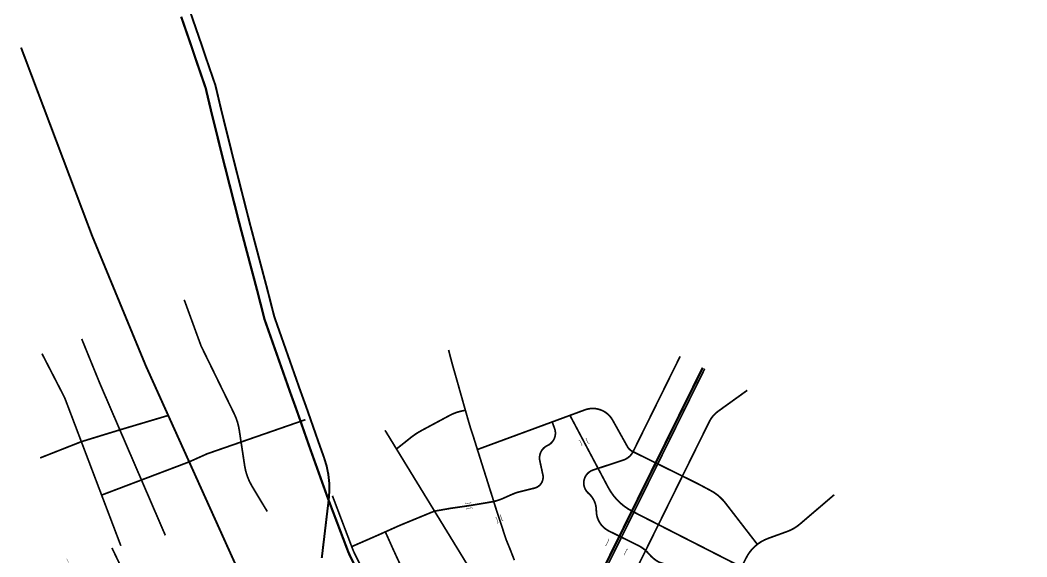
# Model space of a CAD drawing. Header units: metres. Extents: x 562939 to 576321, y 2060910 to 2084323.
# Drawn here: x 567469 to 576321, y 2069528 to 2074247 of the extents above; entities that cross this region are included whole.
import ezdxf

# ---------------------------------------------------------------- set-up
doc = ezdxf.new("R2010")
doc.units = ezdxf.units.M
doc.header["$MEASUREMENT"] = 0
for name, color, linetype, lineweight in [('_bridge', 7, 'CONTINUOUS', 30), ('Duong', 30, 'CONTINUOUS', 0), ('Tuyen TN', 5, 'CONTINUOUS', 20)]:
    doc.layers.add(name, color=color, linetype=linetype, lineweight=lineweight)
doc.layers.add('ViaHeS', color=32, linetype='CONTINUOUS')

# ---------------------------------------------------------------- blocks, each defined once
blk = doc.blocks.new('A$C685C5190')
at = {"layer": '_bridge', "const_width": 4}
for points in [[(572375.9, 2070548.2), (572385.7, 2070546.2), (572404.9, 2070510), (572403.2, 2070500.2)], [(572443.7, 2070570.9), (572439.8, 2070561.7), (572458.9, 2070525.5), (572468.6, 2070523)], [(571430.1, 2070006.9), (571424.3, 2069998.7), (571421.8, 2069998.3), (571384.6, 2069992.9), (571376.6, 2069998.9)], [(571444.1, 2069950.3), (571436, 2069956.1), (571428.6, 2069954.8), (571392.9, 2069949.7), (571386.9, 2069941.7)], [(571662.3, 2069816.6), (571666.8, 2069825.5), (571652.9, 2069867), (571644, 2069871.5)], [(571711.9, 2069839), (571703, 2069843.4), (571688.1, 2069888.1), (571692.5, 2069897.1)], [(572606.2, 2069621), (572615.7, 2069624.2), (572640.1, 2069673.6), (572636.9, 2069683.1)], [(572781.4, 2069537.2), (572778.2, 2069546.7), (572799.6, 2069590.2), (572809.1, 2069593.4)]]:
    blk.add_lwpolyline(points, dxfattribs=at)
at = {"layer": 'Duong', "color": 158, "flags": 128}
for points, const_width in [([(570116.6, 2069513.8), (570121.2, 2069551.6), (570126.1, 2069594), (570131, 2069634.8), (570135.8, 2069673.7), (570140.3, 2069712.9), (570145.4, 2069756.1), (570150.8, 2069801.4), (570155.5, 2069841.5), (570160.6, 2069883.9), (570178.2, 2070031.7, 0.116114), (570137.1, 2070396), (570089.5, 2070529.3), (569983, 2070834.2), (569924.6, 2070995.4), (569698.9, 2071637.5), (569636.3, 2071882.9), (569484.9, 2072453.1), (569336.5, 2073036.4), (569232, 2073457.5), (569181.5, 2073671.2), (569092.7, 2073929.1), (569057.1, 2074035.9), (568963.7, 2074305.4)], 15), ([(569623.1, 2068367.1), (569562.9, 2068889, 0.077463), (569480.9, 2069185.9), (568568.9, 2071206.1), (568096.6, 2072349.8), (567472.9, 2074002.3)], 15), ([(569637.3, 2069923.3), (569504.7, 2070143.3, -0.098417), (569438.5, 2070326.7), (569391.3, 2070639.1, 0.076282), (569346.2, 2070783.9), (569055.7, 2071378.5), (568907.3, 2071784.7)], 15), ([(568741.1, 2069713.8), (568166.6, 2071046.7, -0.000387), (568006.1, 2071440.9)], 15), ([(567656.6, 2071311.4), (567848.4, 2070939, -0.028261), (567862.2, 2070908), (568350.3, 2069621.7)], 15), ([(572752, 2069697), (572642, 2069751.4, -0.286487), (572530.6, 2069931.5, 0.218387), (572461.7, 2070083.4, -0.581907), (572502.8, 2070288), (572767.2, 2070375.2, 0.200955), (572854.7, 2070451.2), (573267.3, 2071286.6)], 15), ([(571379.4, 2070813.2), (571356.3, 2070808.8, 0.076446), (571241.6, 2070768.3), (570992.2, 2070634.5, 0.044877), (570902.4, 2070575.4), (570773.6, 2070473)], 15), ([(571484.9, 2070468.2), (572430.2, 2070816.9, -0.369235), (572674, 2070726.8), (572804.6, 2070492.9, 0.151803), (572847.6, 2070452), (573070.6, 2070341.8), (573416.5, 2070170.9), (573536, 2070107.4, -0.106514), (573664.8, 2069998.8), (573946.3, 2069634.4)], 15), ([(567640.5, 2070394.3), (568003.6, 2070537.5), (568341.1, 2070641, -0.000596), (568341.7, 2070641.2), (568766.8, 2070767.8)], 15), ([(571628.2, 2070010.8), (571653.5, 2070017.8, 0.03687), (571708.9, 2070037.8), (571790.6, 2070074.1, -0.044914), (571858.4, 2070097.3), (571986.4, 2070128.6, 0.406584), (572060.4, 2070247), (572034, 2070368.8, -0.351761), (572101.1, 2070503.3, 0.391543), (572163.5, 2070653.8), (572142.5, 2070710.8)], 15), ([(572298.9, 2070768.5), (572635.2, 2070134.6, 0.154019), (572849.7, 2069923.6), (574494.3, 2069084.8), (575634.8, 2068127.1, -0.157513), (575798, 2067866.6), (576114.8, 2066612, -0.02035), (576131.5, 2066532.4), (576169.8, 2066304, 0.041832), (576190.4, 2066223.1), (576260.1, 2066021.7, -0.021463), (576284.7, 2065939.5), (576308.6, 2065844.6)], 15), ([(573062.8, 2065853.9), (572932.4, 2066511.9), (572830.9, 2067023.6), (572814.4, 2067082.1, 0.068288), (572727.2, 2067281.4), (572550.2, 2067570.9), (570673, 2070637.3)], 15), ([(570899.2, 2065898.7), (570928.5, 2067010.9), (570937.3, 2067413.6), (570948.5, 2067910.7), (570956.6, 2068276.6, 0.121022), (570930.2, 2068395.4), (570545.1, 2069173.7), (570366.8, 2069530.4, -0.025182), (570344.8, 2069580.6), (570167.9, 2070046.4)], 20), ([(570944.2, 2065897.5), (570973.4, 2067009.9), (570982.3, 2067412.6), (570982.3, 2067412.6), (570993.5, 2067909.7), (571001.6, 2068275.6, 0.121022), (570970.6, 2068415.3), (570585.4, 2069193.7), (570407, 2069550.5, -0.025182), (570386.8, 2069596.6), (570210.3, 2070061.6)], 15), ([(572752, 2069697), (572897.2, 2069625.4, -0.100455), (572991.5, 2069552.3), (572997, 2069545.9, 0.081625), (573071.7, 2069483.5), (573077.6, 2069480), (573087.6, 2069475.9, 0.062545), (573159.8, 2069456.5), (573240, 2069445.5, -0.177276), (573482.9, 2069316.6), (573507, 2069289.6, 0.530449), (573753.1, 2069323.4), (573846.5, 2069512.5, -0.193151), (574040.7, 2069686.4), (574211.4, 2069748.4, 0.089895), (574319.2, 2069811.4), (574622.1, 2070070.3)], 15), ([(572861.1, 2069917.8), (574494.3, 2069084.8), (575634.8, 2068127.1, -0.157513), (575798, 2067866.6), (576114.8, 2066612, -0.02035), (576131.5, 2066532.4), (576169.8, 2066304, 0.041832), (576190.4, 2066223.1), (576260.1, 2066021.7, -0.021463), (576284.7, 2065939.5), (576308.6, 2065844.6)], 15)]:
    blk.add_lwpolyline(points, format="xyb", dxfattribs=dict(at, const_width=const_width))
for points, const_width in [([(570167.9, 2070046.4), (570005.8, 2070499.7), (569899.4, 2070804.5), (569841, 2070965.5), (569613.8, 2071611.8), (569550.4, 2071860.5), (569399, 2072430.8), (569250.4, 2073014.7), (569145.7, 2073436.6), (569096.1, 2073646.4), (569008.6, 2073900.6), (568973, 2074007.3), (568880.6, 2074274.3)], 20), ([(571231.8, 2071343.8), (571256.1, 2071249.4), (571275, 2071181), (571297, 2071105.1), (571310.7, 2071057), (571326.9, 2070999.2), (571348.1, 2070924.4), (571375.7, 2070826), (571400.4, 2070739.4), (571423.9, 2070659.1), (571447.9, 2070586.7), (571471.8, 2070510.3), (571486.7, 2070462.6), (571513.8, 2070376.8), (571534.7, 2070310), (571552.8, 2070252.8), (571575.4, 2070181.4), (571597.7, 2070109.7), (571616.5, 2070052.7), (571628.2, 2070010.8), (571667.2, 2069890.5), (571698.9, 2069795.7), (571735.6, 2069681.4), (571773.6, 2069589), (571809.7, 2069495.7)], 15), ([(568951, 2070359.7), (569107.9, 2070430.2), (569972.8, 2070730.7)], 15), ([(568951, 2070359.7), (568181.1, 2070067.6)], 15), ([(570380.1, 2069614.5), (570611, 2069715.4), (570798.2, 2069799.2), (571071, 2069911.7), (571108.1, 2069926.3), (571250.5, 2069951.4), (571425.2, 2069976.6), (571628.2, 2070010.8)], 15), ([(570966.7, 2069130.9), (570911.7, 2069241.9), (570861.1, 2069347.6), (570791.4, 2069488.6), (570745.1, 2069589.1), (570675.6, 2069744.3)], 15), ([(568272, 2069602.8), (568707.7, 2068694.5)], 15)]:
    blk.add_lwpolyline(points, dxfattribs=dict(at, const_width=const_width))
at = {"layer": 'Duong', "color": 158, "const_width": 15, "elevation": 0, "flags": 128}
for points in [[(573484.3, 2071179.4), (572553.7, 2069295.4, -0.149204), (572433.6, 2069167.9), (572045.3, 2068945.8)], [(573857.3, 2070988.6), (573601.9, 2070804.9, 0.122748), (573523.7, 2070712.7), (572837.5, 2069323.7)]]:
    blk.add_lwpolyline(points, format="xyb", dxfattribs=at)
at = {"layer": 'Duong', "color": 158, "const_width": 20, "elevation": 0, "flags": 128}
blk.add_lwpolyline([(573466.4, 2071188.3), (572598.2, 2069430.8)], dxfattribs=at)
at = {"layer": 'Tuyen TN', "color": 7, "const_width": 2.5}
for points in [[(568956.7, 2074302.8), (569049.9, 2074033.4), (569085.6, 2073926.7), (569174.3, 2073669.1), (569224.7, 2073455.7), (569329.2, 2073034.5), (569477.7, 2072451.2), (569629, 2071881), (569691.7, 2071635.4), (569917.6, 2070992.9), (569975.9, 2070831.7), (570082.4, 2070526.8), (570130.1, 2070393.5, -0.116114), (570170.8, 2070032.6), (570153.1, 2069884.8), (570148.1, 2069842.4), (570143.4, 2069802.3), (570137.9, 2069756.9), (570132.9, 2069713.7), (570128.3, 2069674.6), (570123.5, 2069635.7), (570118.6, 2069594.9), (570113.8, 2069552.4), (570109.2, 2069514.7)], [(568970.7, 2074308.1), (569064.2, 2074038.3), (569099.8, 2073931.5), (569188.7, 2073673.2), (569239.3, 2073459.3), (569343.8, 2073038.2), (569492.2, 2072455), (569643.6, 2071884.8), (569706.1, 2071639.7), (569931.7, 2070997.9), (569990.1, 2070836.7), (570096.5, 2070531.8), (570144.2, 2070398.5, -0.116114), (570185.7, 2070030.8), (570168, 2069883), (570163, 2069840.6), (570158.3, 2069800.5), (570152.8, 2069755.2), (570147.8, 2069712), (570143.2, 2069672.8), (570138.4, 2069633.9), (570133.5, 2069593.2), (570128.7, 2069550.7), (570124.1, 2069512.9)], [(567873.4, 2069508.1), (567879.9, 2069495.7, -0.106599), (567909.1, 2069390.1, 0.219056), (568193.5, 2068855.6, -0.107314), (568265.1, 2068771.6), (568335.6, 2068640.4), (568378.1, 2068650.9, -0.043458), (568465.1, 2068664.5), (568564.5, 2068671.2, 0.092786), (568740, 2068716.4), (569514.2, 2069078.6, 0.028141), (569474.1, 2069182.8), (568562, 2071203.2), (568089.7, 2072347.1), (567465.9, 2073999.7)]]:
    blk.add_lwpolyline(points, format="xyb", dxfattribs=at)
blk.add_lwpolyline([(569487.7, 2069189), (568575.8, 2071209.1), (568103.6, 2072352.6), (567480, 2074005)], dxfattribs=at)

msp = doc.modelspace()

# ---------------------------------------------------------------- block references
at = {"layer": 'ViaHeS', "color": 6, "linetype": 'ByBlock', "lineweight": -3}
msp.add_blockref('A$C685C5190', (4.7, 3.3), dxfattribs=at)

doc.saveas('drawing.dxf')
